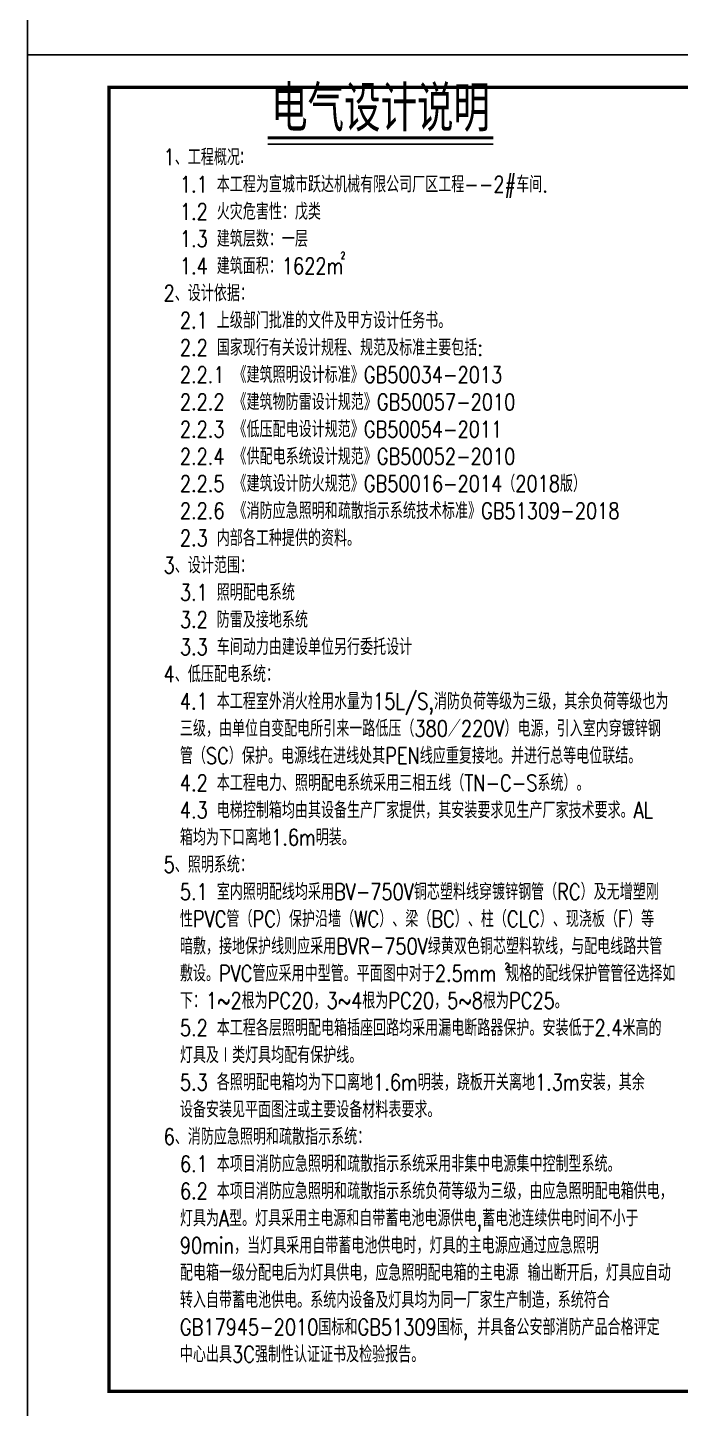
# Model space of a CAD drawing. Extents: x 1680110 to 2699828, y 269661 to 891349.
# Drawn here: x 2361418 to 2381460, y 730741 to 773101 of the extents above; entities that cross this region are included whole.
import ezdxf

# ---------------------------------------------------------------- set-up
doc = ezdxf.new("R2010")
doc.units = 0
doc.header["$LTSCALE"] = 1000
doc.header["$MEASUREMENT"] = 0
doc.layers.add('E_SM', color=7, linetype='Continuous')
doc.layers.add('PUB_TITLE', color=4, linetype='Continuous')
doc.styles.add('E_SM', font='SIMPLEX', dxfattribs={"width": 0.8, "height": 3.5, "bigfont": 'HZTXT'})

msp = doc.modelspace()

# ---------------------------------------------------------------- linework, layer by layer
at = {"layer": 'E_SM'}
for p, q in [((2368792.7, 769720.3, 202.1), (2375714.5, 769720.3, 202.1)), ((2368792.7, 769520.3, 202.1), (2375714.5, 769520.3, 202.1))]:
    msp.add_line(p, q, dxfattribs=at)
at = {"layer": 'E_SM', "const_width": 100, "elevation": 202.1}
msp.add_lwpolyline([(2368792.7, 769720.3), (2375714.5, 769720.3)], dxfattribs=at)
at = {"layer": 'PUB_TITLE', "color": 4, "lineweight": -3}
msp.add_lwpolyline([(2361418.2, 772265.8), (2420818.2, 772265.8), (2420818.2, 814265.8), (2361418.2, 814265.8)], close=True, dxfattribs=at)
at = {"layer": 'PUB_TITLE'}
msp.add_lwpolyline([(2361418.2, 730265.8), (2420818.2, 730265.8), (2420818.2, 772265.8), (2361418.2, 772265.8)], close=True, dxfattribs=at)
at = {"layer": 'PUB_TITLE', "const_width": 100}
msp.add_lwpolyline([(2363918.2, 731265.8), (2419818.2, 731265.8), (2419818.2, 771265.8), (2363918.2, 771265.8)], close=True, dxfattribs=at)

# ---------------------------------------------------------------- texts
at = {"layer": 'E_SM', "style": 'E_SM'}
for s, height, width, p in [('电气设计说明', 1400, 0.8, (2368893.9, 769916, 202.1)), ('1、工程概况∶', 500, 0.8, (2365594.1, 768878, 202.1)), ('1.1 本工程为宣城市跃达机械有限公司厂区工程--2#车间.', 500, 0.8, (2366094.1, 768043.3, 202.1)), ('1.2 火灾危害性：戊类', 500, 0.8, (2366094.1, 767208.6, 202.1)), ('1.3 建筑层数：一层', 500, 0.8, (2366094.1, 766373.9, 202.1)), ('1.4 建筑面积：1622m', 500, 0.8, (2366094.1, 765539.1, 202.1)), ('2', 212.5, 0.752941, (2371031.4, 766006.1, 202.1)), ('2、设计依据：', 500, 0.8, (2365594.1, 764704.4, 202.1)), ('2.1 上级部门批准的文件及甲方设计任务书。', 500, 0.8, (2366094.1, 763869.7, 202.1)), ('2.2 国家现行有关设计规程、规范及标准主要包括:', 500, 0.8, (2366094.1, 763035, 202.1)), ('2.2.1 《建筑照明设计标准》GB50034-2013', 500, 0.8, (2366094.1, 762200.2, 202.1)), ('2.2.2 《建筑物防雷设计规范》GB50057-2010', 500, 0.8, (2366094.1, 761365.5, 202.1)), ('2.2.3 《低压配电设计规范》GB50054-2011', 500, 0.8, (2366094.1, 760530.8, 202.1)), ('2.2.4 《供配电系统设计规范》GB50052-2010', 500, 0.8, (2366094.1, 759696.1, 202.1)), ('2.2.5 《建筑设计防火规范》GB50016-2014（2018版）', 500, 0.8, (2366094.1, 758861.4, 202.1)), ('2.2.6 《消防应急照明和疏散指示系统技术标准》GB51309-2018', 500, 0.8, (2366094.1, 758026.6, 202.1)), ('2.3 内部各工种提供的资料。', 500, 0.8, (2366094.1, 757191.9, 202.1)), ('3、设计范围：', 500, 0.8, (2365594.1, 756357.2, 202.1)), ('3.1 照明配电系统', 500, 0.8, (2366094.1, 755522.5, 202.1)), ('3.2 防雷及接地系统', 500, 0.8, (2366094.1, 754687.7, 202.1)), ('3.3 车间动力由建设单位另行委托设计', 500, 0.8, (2366094.1, 753853, 202.1)), ('4、低压配电系统：', 500, 0.8, (2365594.1, 753018.3, 202.1)), ('4.1 本工程室外消火栓用水量为15L/S,消防负荷等级为三级，其余负荷等级也为', 500, 0.8, (2366094.1, 752183.6, 202.1)), ('三级，由单位自变配电所引来一路低压（380／220V）电源，引入室内穿镀锌钢', 500, 0.8, (2366094.1, 751348.9, 202.1)), ('管（SC）保护。电源线在进线处其PEN线应重复接地。并进行总等电位联结。', 500, 0.8, (2366094.1, 750514.1, 202.1)), ('4.2 本工程电力、照明配电系统采用三相五线（TN-C-S系统）。', 500, 0.8, (2366094.1, 749679.4, 202.1)), ('4.3 电梯控制箱均由其设备生产厂家提供，其安装要求见生产厂家技术要求。AL', 500, 0.8, (2366094.1, 748844.7, 202.1)), ('箱均为下口离地1.6m明装。', 500, 0.8, (2366094.1, 748010, 202.1)), ('5、照明系统：', 500, 0.8, (2365594.1, 747175.2, 202.1)), ('5.1 室内照明配线均采用BV-750V铜芯塑料线穿镀锌钢管（RC）及无增塑刚', 500, 0.8, (2366094.1, 746340.5, 202.1)), ('性PVC管（PC）保护沿墙（WC）、梁（BC）、柱（CLC）、现浇板（F）等', 500, 0.8, (2366094.1, 745505.8, 202.1)), ('暗敷，接地保护线则应采用BVR-750V绿黄双色铜芯塑料软线，与配电线路共管', 500, 0.8, (2366094.1, 744671.1, 202.1)), ('敷设。PVC管应采用中型管。平面图中对于2.5mm', 500, 0.8, (2366094.1, 743836.4, 202.1)), ('2', 212.5, 0.752941, (2376071.2, 744201.8, 202.1)), ('规格的配线保护管管径选择如', 500, 0.8, (2376109.3, 743836.4, 202.1)), ('下：1~2根为PC20，3~4根为PC20，5~8根为PC25。', 500, 0.8, (2366094.1, 743001.6, 202.1)), ('5.2 本工程各层照明配电箱插座回路均采用漏电断路器保护。安装低于2.4米高的', 500, 0.8, (2366094.1, 742166.9, 202.1)), ('灯具及Ⅰ类灯具均配有保护线。', 500, 0.8, (2366094.1, 741332.2, 202.1)), ('5.3 各照明配电箱均为下口离地1.6m明装，跷板开关离地1.3m安装，其余', 500, 0.8, (2366094.1, 740497.5, 202.1)), ('设备安装见平面图注或主要设备材料表要求。', 500, 0.8, (2366094.1, 739662.7, 202.1)), ('6、消防应急照明和疏散指示系统：', 500, 0.8, (2365594.1, 738828, 202.1)), ('6.1 本项目消防应急照明和疏散指示系统采用非集中电源集中控制型系统。', 500, 0.8, (2366094.1, 737993.3, 202.1)), ('6.2 本项目消防应急照明和疏散指示系统负荷等级为三级，由应急照明配电箱供电，', 500, 0.8, (2366094.1, 737158.6, 202.1)), ('灯具为A型。灯具采用主电源和自带蓄电池电源供电,蓄电池连续供电时间不小于', 500, 0.8, (2366094.1, 736323.9, 202.1)), ('90min，当灯具采用自带蓄电池供电时，灯具的主电源应通过应急照明', 500, 0.8, (2366094.1, 735489.1, 202.1)), ('配电箱一级分配电后为灯具供电，应急照明配电箱的主电源 输出断开后，灯具应自动', 500, 0.8, (2366094.1, 734654.4, 202.1)), ('转入自带蓄电池供电。系统内设备及灯具均为同一厂家生产制造，系统符合', 500, 0.8, (2366094.1, 733819.7, 202.1)), ('GB17945-2010国标和GB51309国标, 并具备公安部消防产品合格评定', 500, 0.8, (2366094.1, 732985, 202.1)), ('中心出具3C强制性认证证书及检验报告。 ', 500, 0.8, (2366094.1, 732150.3, 202.1))]:
    msp.add_text(s, height=height, dxfattribs=dict(at, width=width)).set_placement(p)

doc.saveas('drawing.dxf')
